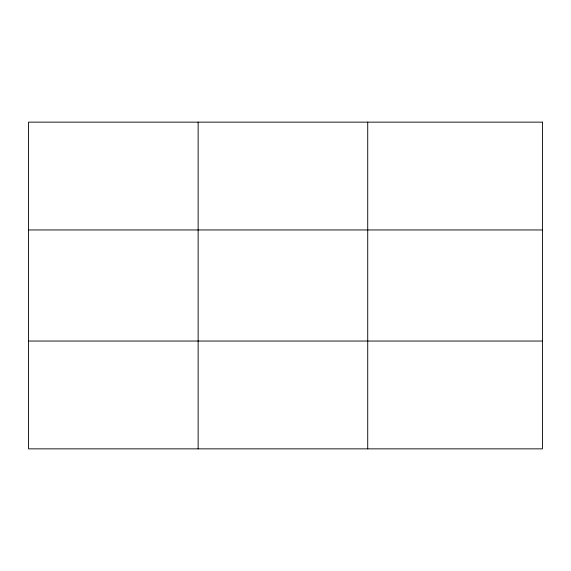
<?xml version="1.0" encoding="UTF-8"?>
<svg xmlns="http://www.w3.org/2000/svg" width="571" height="571" viewBox="0 0 571 571"><rect width="100%" height="100%" fill="white"/><g stroke="black" fill="none" stroke-linecap="round" stroke-linejoin="round"><path stroke-width="0.86" d="M198.137 448.856L198.137 122.144M367.724 448.856L367.724 122.144M28.55 229.956L542.45 229.956M28.55 341.044L542.45 341.044M542.45 122.144L542.45 448.856L28.55 448.856L28.55 122.144L542.45 122.144"/></g></svg>
